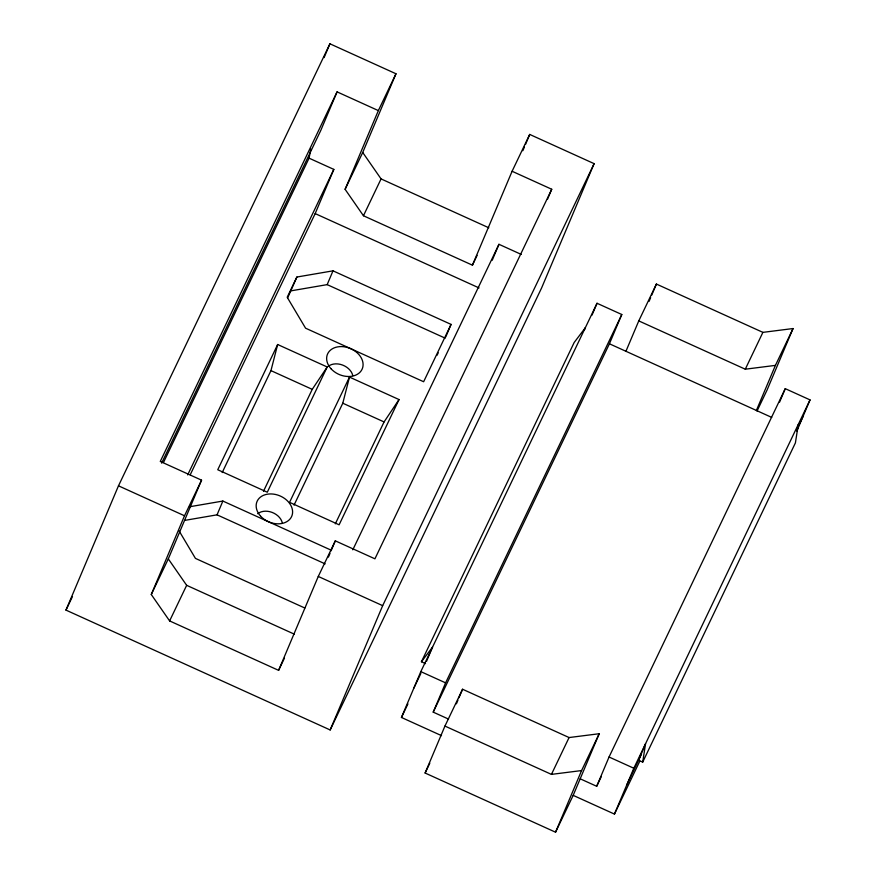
<?xml version="1.0" encoding="UTF-8"?>
<svg xmlns="http://www.w3.org/2000/svg" width="876" height="876" viewBox="0 0 876 876"><rect width="100%" height="100%" fill="white"/><g stroke="black" fill="none" stroke-linecap="round" stroke-linejoin="round"><path stroke-width="1.31" d="M642.699 762.131L645.568 743.68L638.571 760.258L642.699 762.131L795.408 442.895L798.288 424.455M163.505 462.44L309.064 158.162L310.794 149.128M222.208 472.536L270.958 370.625L277.659 344.509L327.197 366.978L267.289 492.213L217.752 469.744L277.659 344.509M294.04 505.123L342.79 403.212L349.491 377.096L399.029 399.565L339.111 524.801L289.573 502.331L349.491 377.096M472.427 265.176L512.099 171.269L529.717 134.433L594.114 163.648L541.609 287.941L330.164 729.96L65.974 610.112L118.479 485.819L329.923 43.8L395.974 73.759L362.719 152.479L345.1 189.315L363.452 215.748L472.427 265.176L477.124 255.354M324.087 57.608L329.923 43.8M345.1 189.315L378.355 110.595L337.074 91.871L320.736 130.535L161.622 463.152M284.47 658.084L278.601 670.359L169.615 620.92L151.274 594.497L184.518 515.778L201.557 480.168L160.275 461.444L337.074 91.871M151.274 594.497L168.301 558.888L201.557 480.168M190.234 474.759L315.174 213.591L333.833 169.396L309.064 158.162M287.624 297.982L296.876 277.035L333 270.837L451.063 324.394L445.764 336.921M184.935 520.355L217.051 514.836L222.865 501.05L331.073 550.139M291.051 290.832L327.175 284.623L333 270.837M278.601 670.359L318.273 576.452L335.3 540.842L374.928 558.822L551.727 189.249L512.099 171.269M328.423 557.114L330.011 553.358M331.073 550.862L335.3 540.842M522.841 150.716L524.428 146.96M525.49 144.452L529.717 134.433M492.213 260.26L498.959 244.305L521.253 254.412M547.5 199.257L551.727 189.249M330.164 729.96L382.67 605.655L594.114 163.648M441.515 735.643L401.449 717.466L420.819 671.618L597.027 303.271L621.796 314.506L609.422 343.786L433.215 712.133L448.545 719.087M426.568 661.26L432.569 647.057L421.433 661.763L425.561 663.636M584.281 330.197L585.278 327.821L574.152 342.527L421.433 661.763M592.023 315.108L597.027 303.271M433.215 712.133L445.588 682.853L621.796 314.506M425.112 773.026L444.942 726.073L462.561 689.237L569.072 737.548L599.217 733.727L573.178 795.364L555.548 832.2L425.112 773.026L429.809 763.204M456.407 703.822L457.94 700.176M458.969 697.745L462.561 689.237M625.935 351.276L638.768 320.89L656.398 284.054L762.897 332.365L793.043 328.544L767.004 390.181L757.017 411.063M649.083 301.355L650.649 297.643M651.689 295.179L656.398 284.054M555.548 832.2L581.587 770.562L599.217 733.727M580.175 778.797L596.687 786.287L609.05 757.006L785.257 388.659L810.026 399.894L796.842 431.101M756.382 410.45L775.424 365.38L793.043 328.544M779.596 402.084L785.257 388.659M573.178 795.364L614.448 814.089L633.819 768.241L810.026 399.894M65.974 610.112L72.467 596.534M187.683 474.912L333.833 169.396M296.876 277.035L287.197 297.271L305.571 328.182L423.634 381.739L451.063 324.394M378.355 110.595L395.974 73.759M169.615 620.92L186.654 585.321L168.301 558.888M363.452 215.748L381.071 178.912L362.719 152.479M263.49 491.261L312.239 389.349L327.197 366.978M335.322 523.848L384.071 421.936L399.029 399.565M437.058 355.273L438.23 352.831M352.809 549.81L498.959 244.305M413.811 688.186L420.863 673.458M401.449 717.466L407.931 703.91M444.942 726.073L551.442 774.384L569.072 737.548M638.768 320.89L745.279 369.201L762.897 332.365M596.687 786.287L601.396 776.432M626.822 784.808L641.517 754.094M796.569 429.974L803.029 416.472M614.448 814.089L639.798 761.124M189.424 506.788L222.865 501.05M745.279 369.201L775.424 365.38M551.442 774.384L581.587 770.562M381.071 178.912L488.808 227.782M609.422 343.786L771.712 417.403M315.174 213.591L479.052 287.93M327.175 284.623L445.238 338.18M270.958 370.625L312.239 389.349M342.79 403.212L384.071 421.936M217.051 514.836L325.171 563.881M118.479 485.819L184.518 515.778M318.273 576.452L382.67 605.655M304.804 608.01L195.436 558.395L179.109 530.922M420.819 671.618L445.588 682.853M609.05 757.006L633.819 768.241M186.654 585.321L294.391 634.191M257.741 513.708A14.509 10.884 22.9 0 1 272.075 512.383A14.509 10.884 22.9 0 1 282.335 522.972M328.226 366.365A14.509 10.884 22.9 0 1 342.56 365.051A14.509 10.884 22.9 0 1 352.82 375.64M260.511 516.052A18.867 14.147 22.9 0 0 291.555 516.676A18.867 14.147 22.9 0 0 271.089 493.933A18.867 14.147 22.9 0 0 260.511 516.052M330.986 368.708A18.867 14.147 22.9 0 0 362.04 369.333A18.867 14.147 22.9 0 0 341.574 346.589A18.867 14.147 22.9 0 0 330.986 368.708"/></g></svg>
